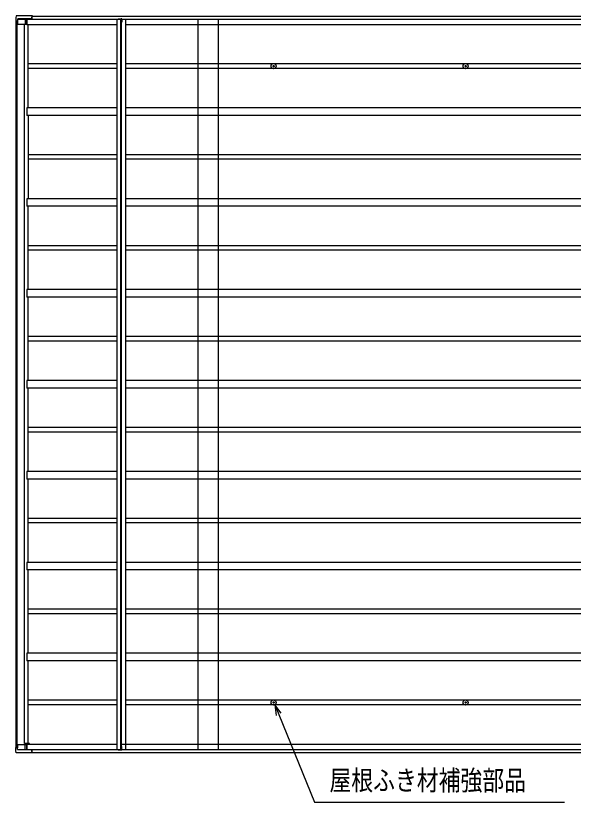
# Model space of a CAD drawing. Units: millimetres, scale not verified. Extents: x -16820 to 16820, y -11880 to 11880.
# Drawn here: x -3469 to 209, y 964 to 6154 of the extents above; entities that cross this region are included whole.
import ezdxf
from ezdxf.enums import TextEntityAlignment as Align

# ---------------------------------------------------------------- set-up
doc = ezdxf.new("R2010")
doc.units = ezdxf.units.MM
doc.header["$LTSCALE"] = 60
for name, color, linetype in [('0-4_YKK_13', 4, 'Continuous'), ('0-5_YKK_A1', 4, 'Continuous'), ('0-6_YKK_D', 6, 'Continuous')]:
    doc.layers.add(name, color=color, linetype=linetype)
doc.styles.add('ＭＳ ゴシック', font='')
doc.styles.get('ＭＳ ゴシック').set_extended_font_data('MS Gothic')

msp = doc.modelspace()

# ---------------------------------------------------------------- linework, layer by layer
at = {"layer": '0-4_YKK_13'}
for p, q in [((-3360.23, 6154.17), (-3463.68, 6154.17)), ((-3358.48, 6154.37), (-3462.1, 6154.37)), ((-3456.04, 6131.75), (-3456.65, 6121.86)), ((-3455.04, 6132.69), (-3368.33, 6132.69)), ((-3376.69, 6132.69), (-3376.69, 6132.16)), ((-3368.06, 6132.16), (-3368.33, 6132.69)), ((-3367.11, 6132.84), (-3362.13, 6132.84)), ((-3366.79, 6132.16), (-3367.11, 6132.84)), ((-3362.23, 6133.06), (-3362.13, 6132.84)), ((-3362.13, 6132.84), (-3362.11, 6145.02)), ((-3360.23, 6152.32), (-3360.23, 6151.86)), ((-3360.12, 6151.86), (-3360.14, 6153.12)), ((-3358.56, 6153.32), (-3358.58, 6151.86)), ((-3358.48, 6151.86), (-3358.47, 6152.44)), ((-2792.48, 6133.96), (-2772.48, 6133.96)), ((-2792.48, 6133.96), (-2792.48, 6131.96)), ((-2772.44, 6133.96), (-2770.44, 6133.96)), ((-2770.53, 6132.05), (-2770.53, 6111.96)), ((-2770.53, 6132.05), (-2768.44, 6132.05)), ((-2768.44, 6132.05), (-2768.44, 6111.96)), ((-3462.89, 6118.86), (-3468.67, 6118.86)), ((-3458.6, 6097.86), (-3457.35, 6097.86)), ((-3457.35, 6097.86), (-3405.42, 6097.86)), ((-3457.02, 6118.86), (-3456.91, 6118.86)), ((-3456.91, 6118.86), (-3456.72, 6121.86)), ((-3456.72, 6121.86), (-3456.65, 6121.86)), ((-2768.44, 6111.96), (-2772.48, 6111.96)), ((-1770.08, 5822.36), (-1768.97, 5822.38)), ((-1770.08, 5821.36), (-1768.97, 5821.34)), ((-1768.97, 5822.38), (-1768.45, 5822.48)), ((-1768.97, 5821.34), (-1768.45, 5821.24)), ((-1768.35, 5822.99), (-1768.45, 5822.48)), ((-1768.35, 5820.72), (-1768.45, 5821.24)), ((-1768.33, 5824.1), (-1768.35, 5822.99)), ((-1768.33, 5819.61), (-1768.35, 5820.72)), ((-1767.33, 5824.1), (-1767.31, 5822.99)), ((-1767.33, 5819.61), (-1767.31, 5820.72)), ((-1767.31, 5822.99), (-1767.21, 5822.48)), ((-1767.31, 5820.72), (-1767.21, 5821.24)), ((-1766.69, 5822.38), (-1767.21, 5822.48)), ((-1766.69, 5821.34), (-1767.21, 5821.24)), ((-1765.59, 5822.36), (-1766.69, 5822.38)), ((-1765.59, 5821.36), (-1766.69, 5821.34)), ((-503.81, 5822.36), (-502.7, 5822.38)), ((-503.81, 5821.36), (-502.7, 5821.34)), ((-502.7, 5822.38), (-502.18, 5822.48)), ((-502.7, 5821.34), (-502.18, 5821.24)), ((-502.08, 5822.99), (-502.18, 5822.48)), ((-502.08, 5820.72), (-502.18, 5821.24)), ((-502.06, 5824.1), (-502.08, 5822.99)), ((-502.06, 5819.61), (-502.08, 5820.72)), ((-501.06, 5824.1), (-501.04, 5822.99)), ((-501.06, 5819.61), (-501.04, 5820.72)), ((-501.04, 5822.99), (-500.94, 5822.48)), ((-501.04, 5820.72), (-500.94, 5821.24)), ((-500.43, 5822.38), (-500.94, 5822.48)), ((-500.43, 5821.34), (-500.94, 5821.24)), ((-499.32, 5822.36), (-500.43, 5822.38)), ((-499.32, 5821.36), (-500.43, 5821.34)), ((-1770.08, 1622.36), (-1768.97, 1622.38)), ((-1770.08, 1621.36), (-1768.97, 1621.34)), ((-1768.97, 1622.38), (-1768.45, 1622.48)), ((-1768.97, 1621.34), (-1768.45, 1621.24)), ((-1768.35, 1622.99), (-1768.45, 1622.48)), ((-1768.35, 1620.72), (-1768.45, 1621.24)), ((-1768.33, 1624.1), (-1768.35, 1622.99)), ((-1768.33, 1619.61), (-1768.35, 1620.72)), ((-1767.33, 1624.1), (-1767.31, 1622.99)), ((-1767.33, 1619.61), (-1767.31, 1620.72)), ((-1767.31, 1622.99), (-1767.21, 1622.48)), ((-1767.31, 1620.72), (-1767.21, 1621.24)), ((-1766.69, 1622.38), (-1767.21, 1622.48)), ((-1766.69, 1621.34), (-1767.21, 1621.24)), ((-1765.59, 1622.36), (-1766.69, 1622.38)), ((-1765.59, 1621.36), (-1766.69, 1621.34)), ((-503.81, 1622.36), (-502.7, 1622.38)), ((-503.81, 1621.36), (-502.7, 1621.34)), ((-502.7, 1622.38), (-502.18, 1622.48)), ((-502.7, 1621.34), (-502.18, 1621.24)), ((-502.08, 1622.99), (-502.18, 1622.48)), ((-502.08, 1620.72), (-502.18, 1621.24)), ((-502.06, 1624.1), (-502.08, 1622.99)), ((-502.06, 1619.61), (-502.08, 1620.72)), ((-501.06, 1624.1), (-501.04, 1622.99)), ((-501.06, 1619.61), (-501.04, 1620.72)), ((-501.04, 1622.99), (-500.94, 1622.48)), ((-501.04, 1620.72), (-500.94, 1621.24)), ((-500.43, 1622.38), (-500.94, 1622.48)), ((-500.43, 1621.34), (-500.94, 1621.24)), ((-499.32, 1622.36), (-500.43, 1622.38)), ((-499.32, 1621.36), (-500.43, 1621.34)), ((-3462.89, 1324.86), (-3468.67, 1324.86)), ((-3458.6, 1345.86), (-3457.35, 1345.86)), ((-3457.35, 1345.86), (-3405.42, 1345.86)), ((-3457.02, 1324.86), (-3456.91, 1324.86)), ((-3456.91, 1324.86), (-3456.72, 1321.86)), ((-3456.72, 1321.86), (-3456.65, 1321.86)), ((-3456.04, 1311.97), (-3456.65, 1321.86)), ((-3455.04, 1311.02), (-3368.33, 1311.02)), ((-3376.69, 1311.02), (-3376.69, 1311.56)), ((-3368.06, 1311.56), (-3368.33, 1311.02)), ((-3366.79, 1311.56), (-3367.11, 1310.87)), ((-3367.11, 1310.87), (-3362.13, 1310.87)), ((-3362.23, 1310.66), (-3362.13, 1310.87)), ((-3362.13, 1310.87), (-3362.11, 1298.69)), ((-2792.48, 1309.76), (-2792.48, 1311.76)), ((-2792.48, 1309.76), (-2772.48, 1309.76)), ((-2768.44, 1331.76), (-2772.48, 1331.76)), ((-2772.44, 1309.76), (-2770.44, 1309.76)), ((-2770.53, 1311.67), (-2770.53, 1331.76)), ((-2770.53, 1311.67), (-2768.44, 1311.67)), ((-2768.44, 1311.67), (-2768.44, 1331.76)), ((-3360.23, 1289.54), (-3463.68, 1289.54)), ((-3358.48, 1289.35), (-3462.1, 1289.35)), ((-3360.23, 1291.4), (-3360.23, 1291.86)), ((-3360.12, 1291.86), (-3360.14, 1290.59)), ((-3358.56, 1290.4), (-3358.58, 1291.86)), ((-3358.48, 1291.86), (-3358.47, 1291.28))]:
    msp.add_line(p, q, dxfattribs=at)
for points in [[(-3466.64, 6151.43), (-3467.25, 6141.74), (-3468.67, 6118.86)], [(-3466.21, 6152.81), (-3466.51, 6152.15), (-3466.62, 6151.43)], [(-3466.19, 6152.78), (-3466.2, 6152.8), (-3466.2, 6152.81)], [(-3463.68, 6154.16), (-3464.28, 6154.12), (-3464.85, 6153.94), (-3465.38, 6153.66), (-3465.85, 6153.29), (-3466.19, 6152.8)], [(-3462.1, 6154.36), (-3462.46, 6154.36), (-3462.83, 6154.3), (-3463.17, 6154.17)], [(-3456.19, 6132.11), (-3457.02, 6118.86), (-3461.35, 6118.86)], [(-3362.22, 6145.12), (-3362.23, 6133.06), (-3455.19, 6133.06)], [(-3405.51, 6132.69), (-3405.42, 6097.86), (-3396.14, 6097.86)], [(-3396.23, 6132.69), (-3396.14, 6097.86), (-3394.49, 6097.86)], [(-3360.23, 6152.32), (-3360.23, 6152.38), (-3360.24, 6152.43), (-3360.24, 6152.48), (-3360.24, 6152.51), (-3360.25, 6152.54), (-3360.25, 6152.56), (-3360.25, 6152.56), (-3360.26, 6152.55)], [(-3360.25, 6154.13), (-3360.23, 6154.17), (-3360.21, 6154.15), (-3360.19, 6154.08), (-3360.18, 6153.97), (-3360.16, 6153.8), (-3360.15, 6153.6), (-3360.14, 6153.37), (-3360.14, 6153.12)], [(-3358.56, 6153.32), (-3358.56, 6153.59), (-3358.55, 6153.84), (-3358.53, 6154.05), (-3358.52, 6154.21), (-3358.5, 6154.32), (-3358.48, 6154.37), (-3358.46, 6154.35), (-3358.44, 6154.27)], [(-3358.44, 6152.66), (-3358.45, 6152.67), (-3358.45, 6152.68), (-3358.45, 6152.67), (-3358.46, 6152.64), (-3358.46, 6152.6), (-3358.47, 6152.56), (-3358.47, 6152.5), (-3358.47, 6152.44)], [(-2792.48, 6131.96), (-2772.48, 6131.96), (-2772.48, 6111.96)], [(-3463.11, 6118.86), (-3462.98, 6097.86), (-3458.6, 6097.86)], [(-3462.89, 6118.86), (-3462.69, 6118.86), (-3462.34, 6118.86), (-3461.88, 6118.86), (-3461.35, 6118.86)], [(-3466.64, 1292.28), (-3467.25, 1301.97), (-3468.67, 1324.86)], [(-3463.11, 1324.86), (-3462.98, 1345.86), (-3458.6, 1345.86)], [(-3462.89, 1324.86), (-3462.69, 1324.86), (-3462.34, 1324.86), (-3461.88, 1324.86), (-3461.35, 1324.86)], [(-3456.19, 1311.6), (-3457.02, 1324.86), (-3461.35, 1324.86)], [(-3362.22, 1298.59), (-3362.23, 1310.66), (-3455.19, 1310.66)], [(-3405.51, 1311.02), (-3405.42, 1345.86), (-3396.14, 1345.86)], [(-3396.23, 1311.02), (-3396.14, 1345.86), (-3394.49, 1345.86)], [(-2792.48, 1311.76), (-2772.48, 1311.76), (-2772.48, 1331.76)], [(-3466.21, 1290.9), (-3466.51, 1291.56), (-3466.62, 1292.28)], [(-3466.19, 1290.94), (-3466.2, 1290.91), (-3466.2, 1290.9)], [(-3463.68, 1289.55), (-3464.28, 1289.59), (-3464.85, 1289.77), (-3465.38, 1290.05), (-3465.85, 1290.42), (-3466.19, 1290.91)], [(-3462.1, 1289.36), (-3462.46, 1289.36), (-3462.83, 1289.41), (-3463.17, 1289.54)], [(-3360.23, 1291.4), (-3360.23, 1291.34), (-3360.24, 1291.28), (-3360.24, 1291.24), (-3360.24, 1291.2), (-3360.25, 1291.17), (-3360.25, 1291.16), (-3360.25, 1291.15), (-3360.26, 1291.16)], [(-3360.25, 1289.58), (-3360.23, 1289.54), (-3360.21, 1289.56), (-3360.19, 1289.63), (-3360.18, 1289.75), (-3360.16, 1289.91), (-3360.15, 1290.11), (-3360.14, 1290.34), (-3360.14, 1290.59)], [(-3358.56, 1290.4), (-3358.56, 1290.12), (-3358.55, 1289.88), (-3358.53, 1289.67), (-3358.52, 1289.5), (-3358.5, 1289.4), (-3358.48, 1289.35), (-3358.46, 1289.36), (-3358.44, 1289.44)], [(-3358.44, 1291.06), (-3358.45, 1291.04), (-3358.45, 1291.04), (-3358.45, 1291.05), (-3358.46, 1291.07), (-3358.46, 1291.11), (-3358.47, 1291.16), (-3358.47, 1291.21), (-3358.47, 1291.28)]]:
    msp.add_lwpolyline(points, dxfattribs=at)
for centre, radius in [((-1767.83, 5821.86), 17), ((-1767.83, 5821.86), 4), ((-501.56, 5821.86), 17), ((-501.56, 5821.86), 4), ((-1767.83, 1621.86), 17), ((-1767.83, 1621.86), 4), ((-501.56, 1621.86), 17), ((-501.56, 1621.86), 4)]:
    msp.add_circle(centre, radius, dxfattribs=at)
for centre, radius, start, end in [((-3351.69, 6145.37), 10.52, 172.63238, 181.34415), ((-3219.37, 6114.39), 146.38, 164.24539, 167.24065), ((-3360.25, 6145.07), 1.86, 172.63076, 181.34485), ((-3219.1, 6112.89), 146.62, 164.30622, 167.22814), ((-3826.88, 6073.1), 475.42, 9.53502, 9.83065), ((-2772.44, 6132.05), 1.91, 359.89403, 91.14529), ((-2770.35, 6132.05), 1.91, 359.89403, 91.14529), ((-1767.83, 5821.86), 2.3, 167.44414, 192.55586), ((-1767.83, 5821.86), 2.3, 77.44414, 102.55586), ((-1767.83, 5821.86), 2.3, 257.44414, 282.55586), ((-1767.83, 5821.86), 2.3, 347.44414, 12.55586), ((-501.56, 5821.86), 2.3, 167.44414, 192.55586), ((-501.56, 5821.86), 2.3, 77.44414, 102.55586), ((-501.56, 5821.86), 2.3, 257.44414, 282.55586), ((-501.56, 5821.86), 2.3, 347.44414, 12.55586), ((-1767.83, 1621.86), 2.3, 167.44414, 192.55586), ((-1767.83, 1621.86), 2.3, 77.44414, 102.55586), ((-1767.83, 1621.86), 2.3, 257.44414, 282.55586), ((-1767.83, 1621.86), 2.3, 347.44414, 12.55586), ((-501.56, 1621.86), 2.3, 167.44414, 192.55586), ((-501.56, 1621.86), 2.3, 77.44414, 102.55586), ((-501.56, 1621.86), 2.3, 257.44414, 282.55586), ((-501.56, 1621.86), 2.3, 347.44414, 12.55586), ((-3351.69, 1298.34), 10.52, 178.65585, 187.36762), ((-3360.25, 1298.65), 1.86, 178.65515, 187.36924), ((-3219.1, 1330.82), 146.62, 192.77186, 195.69378), ((-2772.44, 1311.66), 1.91, 268.85471, 0.10597), ((-2770.35, 1311.66), 1.91, 268.85471, 0.10597), ((-3219.37, 1329.32), 146.38, 192.75935, 195.75461), ((-3826.88, 1370.61), 475.42, 350.16935, 350.46498)]:
    msp.add_arc(centre, radius, start, end, dxfattribs=at)
for centre, major_axis, ratio, start_param, end_param in [((-3455.2, 6132.05), (0.11, 1), 0.989401, 0.1105972, 1.6209481), ((-3455.04, 6131.68), (0.11, 1), 0.989401, 0.1105972, 1.6209481), ((-3001.11, 33493.99), (-44.68, 73387.97), 0.006965, 1.9530532, 1.9533616), ((-2936.19, -73155.71), (-63.54, 104364.42), 0.006965, 0.7081037, 0.708413), ((-3001.11, -26050.28), (-44.68, -73387.97), 0.006965, 4.3298237, 4.3301321), ((-2936.19, 80599.43), (-63.54, -104364.42), 0.006965, 5.5747723, 5.5750816), ((-3455.2, 1311.66), (0.11, -1), 0.989401, 4.6622372, 6.1725881), ((-3455.04, 1312.03), (0.11, -1), 0.989401, 4.6622372, 6.1725881)]:
    msp.add_ellipse(centre, major_axis=major_axis, ratio=ratio, start_param=start_param, end_param=end_param, dxfattribs=at)
at = {"layer": '0-5_YKK_A1'}
for p, q in [((-3394.49, 6132.16), (-2792.48, 6132.16)), ((-3394.49, 6096.86), (-3394.49, 6132.16)), ((-3365.03, 6132.84), (-3365.03, 6132.16)), ((-3365.03, 6132.76), (-2792.48, 6132.76)), ((-3360.45, 6151.86), (2253.88, 6151.86)), ((-2800.28, 1311.76), (-2800.28, 6131.96)), ((-2800.28, 6131.96), (-2772.48, 6131.96)), ((-2775.24, 1311.76), (-2775.24, 6131.96)), ((-2772.39, 6133.96), (-2772.39, 6133.96)), ((-2768.58, 6132.76), (2267.68, 6132.76)), ((-2768.44, 6132.16), (2267.96, 6132.16)), ((-2768.44, 6131.96), (-2743.5, 6131.96)), ((-2743.5, 1311.76), (-2743.5, 6131.96)), ((-2266.77, 6131.86), (-2266.77, 1311.86)), ((-2132.77, 6131.86), (-2132.77, 1311.86)), ((-3466.33, 1324.86), (-3466.33, 6118.86)), ((-3461.11, 1345.86), (-3461.11, 6097.86)), ((-3458.89, 1345.86), (-3458.89, 6097.86)), ((-3411.75, 1350.86), (-3411.75, 6097.86)), ((-3394.49, 6096.86), (-2800.24, 6096.86)), ((-3385.69, 5546.86), (-3385.69, 6096.86)), ((-2772.39, 1331.76), (-2772.39, 6111.96)), ((-2770.32, 1331.76), (-2770.32, 6111.96)), ((-2743.5, 6096.86), (2270.26, 6096.86)), ((-2800.24, 5836.86), (-3385.69, 5836.86)), ((2270.26, 5836.86), (-2743.5, 5836.86)), ((-2800.24, 5806.86), (-3385.69, 5806.86)), ((2270.26, 5806.86), (-2743.5, 5806.86)), ((-2800.24, 5546.86), (-3394.49, 5546.86)), ((-3394.49, 5546.86), (-3394.49, 5496.86)), ((2270.26, 5546.86), (-2743.5, 5546.86)), ((-2800.24, 5496.86), (-3394.49, 5496.86)), ((-3385.69, 5496.86), (-3385.69, 4946.86)), ((2270.26, 5496.86), (-2743.5, 5496.86)), ((-2800.24, 5236.86), (-3385.69, 5236.86)), ((-2800.24, 5206.86), (-3385.69, 5206.86)), ((2270.26, 5236.86), (-2743.5, 5236.86)), ((2270.26, 5206.86), (-2743.5, 5206.86)), ((-2800.24, 4946.86), (-3394.49, 4946.86)), ((-3394.49, 4946.86), (-3394.49, 4896.86)), ((2270.26, 4946.86), (-2743.5, 4946.86)), ((-2800.24, 4896.86), (-3394.49, 4896.86)), ((-3385.69, 4346.86), (-3385.69, 4896.86)), ((2270.26, 4896.86), (-2743.5, 4896.86)), ((-2800.24, 4636.86), (-3385.69, 4636.86)), ((2270.26, 4636.86), (-2743.5, 4636.86)), ((-2800.24, 4606.86), (-3385.69, 4606.86)), ((2270.26, 4606.86), (-2743.5, 4606.86)), ((-2800.24, 4346.86), (-3394.49, 4346.86)), ((-3394.49, 4346.86), (-3394.49, 4296.86)), ((2270.26, 4346.86), (-2743.5, 4346.86)), ((-2800.24, 4296.86), (-3394.49, 4296.86)), ((-3385.69, 3746.86), (-3385.69, 4296.86)), ((2270.26, 4296.86), (-2743.5, 4296.86)), ((-2800.24, 4036.86), (-3385.69, 4036.86)), ((-2800.24, 4006.86), (-3385.69, 4006.86)), ((2270.26, 4036.86), (-2743.5, 4036.86)), ((2270.26, 4006.86), (-2743.5, 4006.86)), ((-2800.24, 3746.86), (-3394.49, 3746.86)), ((-3394.49, 3746.86), (-3394.49, 3696.86)), ((2270.26, 3746.86), (-2743.5, 3746.86)), ((-2800.24, 3696.86), (-3394.49, 3696.86)), ((-3385.69, 3146.86), (-3385.69, 3696.86)), ((2270.26, 3696.86), (-2743.5, 3696.86)), ((-2800.24, 3436.86), (-3385.69, 3436.86)), ((2270.26, 3436.86), (-2743.5, 3436.86)), ((-2800.24, 3406.86), (-3385.69, 3406.86)), ((2270.26, 3406.86), (-2743.5, 3406.86)), ((-2800.24, 3146.86), (-3394.49, 3146.86)), ((-3394.49, 3146.86), (-3394.49, 3096.86)), ((2270.26, 3146.86), (-2743.5, 3146.86)), ((-2800.24, 3096.86), (-3394.49, 3096.86)), ((-3385.69, 2546.86), (-3385.69, 3096.86)), ((2270.26, 3096.86), (-2743.5, 3096.86)), ((-2800.24, 2836.86), (-3385.69, 2836.86)), ((-2800.24, 2806.86), (-3385.69, 2806.86)), ((2270.26, 2836.86), (-2743.5, 2836.86)), ((2270.26, 2806.86), (-2743.5, 2806.86)), ((-2800.24, 2546.86), (-3394.49, 2546.86)), ((-3394.49, 2546.86), (-3394.49, 2496.86)), ((2270.26, 2546.86), (-2743.5, 2546.86)), ((-2800.24, 2496.86), (-3394.49, 2496.86)), ((-3385.69, 1946.86), (-3385.69, 2496.86)), ((2270.26, 2496.86), (-2743.5, 2496.86)), ((-2800.24, 2236.86), (-3385.69, 2236.86)), ((2270.26, 2236.86), (-2743.5, 2236.86)), ((-2800.24, 2206.86), (-3385.69, 2206.86)), ((2270.26, 2206.86), (-2743.5, 2206.86)), ((-2800.24, 1946.86), (-3394.49, 1946.86)), ((-3394.49, 1946.86), (-3394.49, 1896.86)), ((2270.26, 1946.86), (-2743.5, 1946.86)), ((-2800.24, 1896.86), (-3394.49, 1896.86)), ((-3385.69, 1350.86), (-3385.69, 1896.86)), ((2270.26, 1896.86), (-2743.5, 1896.86)), ((-2800.24, 1636.86), (-3385.69, 1636.86)), ((2270.26, 1636.86), (-2743.5, 1636.86)), ((-2800.24, 1606.86), (-3385.69, 1606.86)), ((2270.26, 1606.86), (-2743.5, 1606.86)), ((-3377.76, 1350.86), (-3411.75, 1350.86)), ((-3377.76, 1346.86), (-3377.76, 1350.86)), ((-3394.49, 1346.86), (-2800.24, 1346.86)), ((-3394.49, 1346.86), (-3394.49, 1311.56)), ((-3394.48, 1311.56), (-2792.48, 1311.56)), ((-3365.03, 1310.87), (-3365.03, 1311.56)), ((-3365.03, 1310.96), (-2792.48, 1310.96)), ((-2800.28, 1311.76), (-2772.48, 1311.76)), ((-2772.39, 1309.76), (-2772.39, 1309.76)), ((-2770.32, 1346.86), (2270.26, 1346.86)), ((-2768.58, 1310.96), (2267.68, 1310.96)), ((-2768.44, 1311.76), (-2743.5, 1311.76)), ((-2768.44, 1311.56), (2267.96, 1311.56)), ((-3360.45, 1291.86), (2253.88, 1291.86))]:
    msp.add_line(p, q, dxfattribs=at)
at = {"layer": '0-6_YKK_D'}
for points in [[(-1717.11, 1550.68), (-1759.54, 1606.86), (-1750.89, 1536.99)], [(-1759.54, 1606.86), (-1734, 1543.84), (-1498.83, 963.54), (150.68, 963.54)]]:
    msp.add_lwpolyline(points, dxfattribs=at)

# ---------------------------------------------------------------- texts
at = {"layer": '0-6_YKK_D', "style": 'ＭＳ ゴシック', "width": 0.8}
msp.add_text('屋根ふき材補強部品', height=132, dxfattribs=at).set_placement((-1399.49, 1002.74), align=Align.BOTTOM_LEFT)

doc.saveas('drawing.dxf')
